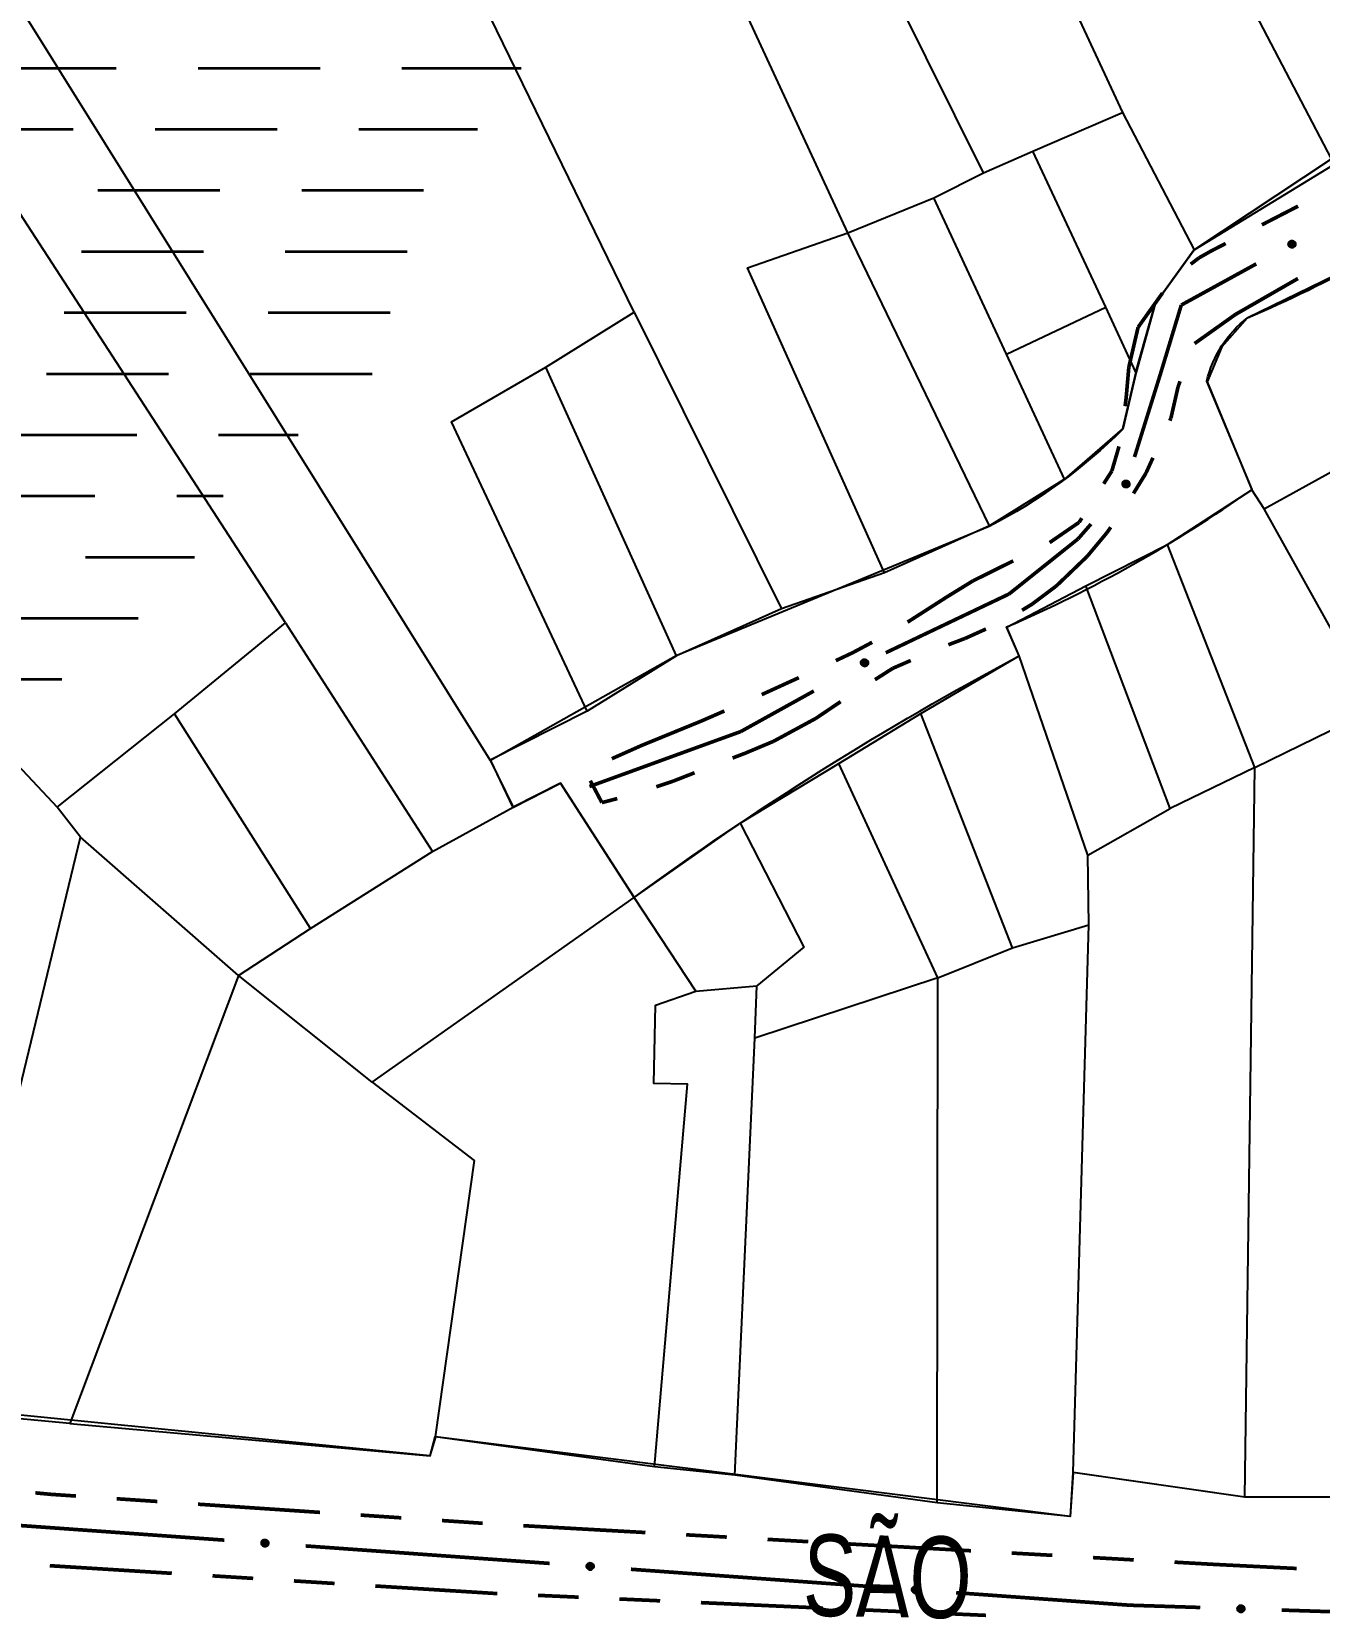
# Model space of a CAD drawing. Extents: x 203614 to 206284, y 4847494 to 4848495.
# Drawn here: x 203911 to 203974.2, y 4847838.7 to 4847916.4 of the extents above; entities that cross this region are included whole.
import ezdxf

# ---------------------------------------------------------------- set-up
doc = ezdxf.new("R2010")
doc.units = 0
doc.header["$LTSCALE"] = 1.5
doc.header["$MEASUREMENT"] = 0
doc.linetypes.add('PHANTOMX2', pattern=[5, 2.5, -0.5, 0.5, -0.5, 0.5, -0.5])
for name, color, linetype in [('CD-MALHA-LOTES', 40, 'CONTINUOUS'), ('HD-AREA-SUJ-INUND', 170, 'CONTINUOUS'), ('RU-QUADRAS', 210, 'CONTINUOUS'), ('SV-EIXO-RUA-N-PAV', 6, 'CONTINUOUS'), ('SV-RUA-NAO-PAV-S-GUIA-C-GUIA', 7, 'PHANTOMX2'), ('SV-TXT-RUA-N-PAV-S-GUIA-C-GUIA', 7, 'CONTINUOUS')]:
    doc.layers.add(name, color=color, linetype=linetype)
doc.styles.add('ARIAL', font='ARIAL.TTF')

# ---------------------------------------------------------------- blocks, each defined once
blk = doc.blocks.new('*X6')
at = {"layer": 'HD-AREA-SUJ-INUND', "const_width": 0.13}
for points in [[(203909.206088, 4847914.611699), (203915.206088, 4847914.612151)], [(203919.206088, 4847914.612452), (203925.206088, 4847914.612904)], [(203929.206088, 4847914.613206), (203934.206088, 4847914.613582)], [(203934.206088, 4847914.613582), (203935.068885, 4847914.611304)], [(203907.100891, 4847911.611645), (203913.100891, 4847911.612097)], [(203917.100891, 4847911.612399), (203923.100891, 4847911.612851)], [(203927.100891, 4847911.613152), (203932.100891, 4847911.613529)], [(203932.100891, 4847911.613529), (203932.938423, 4847911.61125)], [(203914.290099, 4847908.6123), (203920.290099, 4847908.612741)], [(203924.290099, 4847908.613035), (203930.290099, 4847908.613476)], [(203913.48096, 4847905.612242), (203919.48096, 4847905.612678)], [(203923.48096, 4847905.612968), (203929.48096, 4847905.613404)], [(203912.640849, 4847902.61219), (203918.640849, 4847902.612622)], [(203922.640849, 4847902.612911), (203928.640849, 4847902.613344)], [(203911.767153, 4847899.61214), (203917.767153, 4847899.612571)], [(203921.767153, 4847899.612858), (203927.767153, 4847899.613288)], [(203910.212156, 4847896.612206), (203916.212156, 4847896.612671)], [(203920.212156, 4847896.612981), (203923.212156, 4847896.613213)], [(203923.212156, 4847896.613213), (203924.126898, 4847896.610997)], [(203908.163339, 4847893.612191), (203914.163339, 4847893.612667)], [(203918.163339, 4847893.612984), (203920.163339, 4847893.613143)], [(203920.163339, 4847893.613143), (203920.448192, 4847893.610927)], [(203913.685169, 4847890.612802), (203918.685169, 4847890.613182)], [(203918.685169, 4847890.613182), (203919.042389, 4847890.61088)], [(203910.28828, 4847887.612673), (203916.28828, 4847887.613116)], [(203906.545455, 4847884.612554), (203912.545455, 4847884.612988)]]:
    blk.add_lwpolyline(points, dxfattribs=at)

msp = doc.modelspace()

# ---------------------------------------------------------------- linework, layer by layer
at = {"layer": 'CD-MALHA-LOTES'}
for points in [[(203951.105148, 4847906.529157), (203930.141957, 4847951.768301)], [(203940.613988, 4847902.647467), (203921.016505, 4847942.858722)], [(203974.833625, 4847910.171626), (203965.575802, 4847927.875265)], [(203933.552922, 4847880.646365), (203906.233002, 4847924.404573)], [(203960.477961, 4847921.234596), (203964.569467, 4847912.440178)], [(203923.502559, 4847887.387784), (203902.558391, 4847919.682825)], [(203957.750463, 4847909.481989), (203953.537821, 4847917.981929)], [(203960.182807, 4847910.543491), (203964.569467, 4847912.440178)], [(203964.569467, 4847912.440178), (203968.09286, 4847905.704286)], [(203957.750463, 4847909.481989), (203960.182807, 4847910.543491)], [(203963.757893, 4847902.888204), (203960.182807, 4847910.543491)], [(203968.09286, 4847905.704286), (203974.833625, 4847910.171626)], [(203955.318189, 4847908.243589), (203957.750463, 4847909.481989)], [(203951.105148, 4847906.529157), (203955.318189, 4847908.243589)], [(203958.881372, 4847900.578114), (203955.318189, 4847908.243589)], [(203952.89272, 4847889.845968), (203946.181844, 4847904.823138), (203951.105148, 4847906.529157)], [(203958.054016, 4847892.145884), (203951.105148, 4847906.529157)], [(203965.234891, 4847899.692415), (203966.178684, 4847903.055022), (203968.09286, 4847905.704286)], [(203976.270868, 4847905.065155), (203970.68848, 4847902.347623), (203969.442991, 4847900.932375), (203968.73164, 4847899.222318), (203970.928781, 4847893.9227)], [(203936.27887, 4847899.947497), (203940.613988, 4847902.647467)], [(203940.613988, 4847902.647467), (203947.848288, 4847888.072699)], [(203958.881372, 4847900.578114), (203963.757893, 4847902.888204)], [(203965.234891, 4847899.692415), (203963.757893, 4847902.888204)], [(203961.727412, 4847894.438574), (203958.881372, 4847900.578114)], [(203938.308395, 4847883.064041), (203931.652915, 4847897.264332), (203936.27887, 4847899.947497)], [(203942.685145, 4847885.773515), (203936.27887, 4847899.947497)], [(203965.234891, 4847899.692415), (203964.579051, 4847896.922447), (203961.727412, 4847894.438574)], [(203971.528589, 4847892.980829), (203975.141939, 4847894.979592)], [(203961.727412, 4847894.438574), (203958.054016, 4847892.145884)], [(203966.780902, 4847891.241364), (203970.928781, 4847893.9227)], [(203971.528589, 4847892.980829), (203970.928781, 4847893.9227)], [(203976.984834, 4847883.190523), (203971.528589, 4847892.980829)], [(203958.054016, 4847892.145884), (203952.89272, 4847889.845968)], [(203962.769903, 4847889.213986), (203966.780902, 4847891.241364)], [(203971.063767, 4847880.294509), (203966.780902, 4847891.241364)], [(203952.89272, 4847889.845968), (203947.848288, 4847888.072699)], [(203959.500722, 4847885.770093), (203958.894897, 4847887.186614), (203962.769903, 4847889.213986)], [(203966.914871, 4847878.274573), (203962.769903, 4847889.213986)], [(203947.848288, 4847888.072699), (203942.685145, 4847885.773515)], [(203918.064595, 4847882.927701), (203923.502559, 4847887.387784)], [(203923.502559, 4847887.387784), (203930.712635, 4847876.169384)], [(203942.685145, 4847885.773515), (203938.308395, 4847883.064041)], [(203954.677282, 4847882.941087), (203959.500722, 4847885.770093)], [(203962.866616, 4847875.989303), (203959.500722, 4847885.770093)], [(203906.434519, 4847884.599774), (203912.303422, 4847878.351748)], [(203938.308395, 4847883.064041), (203933.552922, 4847880.646365)], [(203971.063767, 4847880.294509), (203976.984834, 4847883.190523)], [(203912.303422, 4847878.351748), (203918.064595, 4847882.927701)], [(203924.732447, 4847872.38654), (203918.064595, 4847882.927701)], [(203950.66053, 4847880.487728), (203954.677282, 4847882.941087)], [(203959.173127, 4847871.442021), (203954.677282, 4847882.941087)], [(203933.552922, 4847880.646365), (203934.681212, 4847878.346725)], [(203945.818451, 4847877.56477), (203950.66053, 4847880.487728)], [(203955.506634, 4847869.964827), (203950.66053, 4847880.487728)], [(203971.063767, 4847880.294509), (203966.914871, 4847878.274573)], [(203970.57813, 4847844.485943), (203971.063767, 4847880.294509)], [(203940.610931, 4847873.911854), (203936.998927, 4847879.521113), (203934.681212, 4847878.346725)], [(203913.439608, 4847876.871635), (203912.303422, 4847878.351748)], [(203930.712635, 4847876.169384), (203934.681212, 4847878.346725)], [(203962.866616, 4847875.989303), (203966.914871, 4847878.274573)], [(203906.627177, 4847848.685402), (203913.439608, 4847876.871635)], [(203921.197532, 4847870.08889), (203913.439608, 4847876.871635)], [(203940.610931, 4847873.911854), (203945.818451, 4847877.56477)], [(203945.818451, 4847877.56477), (203948.939617, 4847871.475359), (203946.628481, 4847869.583203)], [(203924.732447, 4847872.38654), (203930.712635, 4847876.169384)], [(203962.923603, 4847872.574675), (203962.866616, 4847875.989303)], [(203927.749953, 4847864.846157), (203940.610931, 4847873.911854)], [(203943.639318, 4847869.316938), (203940.610931, 4847873.911854)], [(203921.197532, 4847870.08889), (203924.732447, 4847872.38654)], [(203959.173127, 4847871.442021), (203962.923603, 4847872.574675)], [(203962.149662, 4847845.691303), (203962.923603, 4847872.574675)], [(203955.506634, 4847869.964827), (203959.173127, 4847871.442021)], [(203921.197532, 4847870.08889), (203912.923405, 4847848.105008)], [(203927.749953, 4847864.846157), (203921.197532, 4847870.08889)], [(203955.506634, 4847869.964827), (203946.527504, 4847867.015408)], [(203955.478108, 4847844.209773), (203955.506634, 4847869.964827)], [(203941.606093, 4847845.966075), (203943.230564, 4847864.751555), (203941.579233, 4847864.784928), (203941.665101, 4847868.636957), (203943.639318, 4847869.316938)], [(203943.639318, 4847869.316938), (203946.628481, 4847869.583203)], [(203946.527504, 4847867.015408), (203946.628481, 4847869.583203)], [(203945.55006, 4847845.560807), (203946.527504, 4847867.015408)], [(203927.749953, 4847864.846157), (203932.760567, 4847861.000772), (203930.853569, 4847847.450869)], [(203912.923405, 4847848.105008), (203906.627177, 4847848.685402)], [(203912.923405, 4847848.105008), (203930.599674, 4847846.504695), (203930.853569, 4847847.450869)], [(203941.606093, 4847845.966075), (203930.853569, 4847847.450869)], [(203945.55006, 4847845.560807), (203941.606093, 4847845.966075)], [(203955.478108, 4847844.209773), (203945.55006, 4847845.560807)], [(203962.149662, 4847845.691303), (203962.006054, 4847843.534325), (203955.478108, 4847844.209773)], [(203970.57813, 4847844.485943), (203962.149662, 4847845.691303)], [(203977.903968, 4847844.491479), (203970.57813, 4847844.485943)]]:
    msp.add_lwpolyline(points, dxfattribs=at)
at = {"layer": 'RU-QUADRAS', "color": 6, "linetype": 'Continuous'}
for points in [[(203990.19, 4847919.22), (203968.1, 4847905.7), (203968.081647, 4847905.688767), (203966.178684, 4847903.055022), (203965.25, 4847899.69), (203964.59, 4847896.9, -0.075687215), (203958.04, 4847892.12), (203942.68, 4847885.77), (203933.57, 4847880.63), (203934.66, 4847878.33), (203937, 4847879.52), (203940.61, 4847873.91, -0.036082065), (203959.51, 4847885.77), (203958.89, 4847887.19, 0.05132568), (203970.93, 4847893.94), (203968.71, 4847899.25, -0.172603173), (203970.71, 4847902.37, 0.055969761), (203982.14, 4847908.77, 0.037277553)], [(203991.11, 4847844.48), (203970.57, 4847844.48), (203962.14, 4847845.7), (203962.01, 4847843.53), (203930.86, 4847847.45), (203930.59, 4847846.51), (203890.25, 4847850.52), (203877.63, 4847851.19, -0.014412328), (203819.71, 4847861.59)]]:
    msp.add_lwpolyline(points, format="xyb", dxfattribs=at)
at = {"layer": 'SV-EIXO-RUA-N-PAV', "flags": 128}
for points in [[(203972.712598, 4847905.999961), (203972.725599, 4847906.047109), (203972.746414, 4847906.084973), (203972.772864, 4847906.111557), (203972.802362, 4847906.128953), (203972.834545, 4847906.143351), (203972.870195, 4847906.150709), (203972.911571, 4847906.150111), (203972.95896, 4847906.137402), (203972.996346, 4847906.11353), (203973.023795, 4847906.088993), (203973.043706, 4847906.059278), (203973.05717, 4847906.02778), (203973.063588, 4847905.990496), (203973.062573, 4847905.948571), (203973.04864, 4847905.90123), (203973.027979, 4847905.864249), (203973.00172, 4847905.839208), (203972.97172, 4847905.81938), (203972.938688, 4847905.805074), (203972.903652, 4847905.798053), (203972.861442, 4847905.799152), (203972.814898, 4847905.813523), (203972.777779, 4847905.833708), (203972.752376, 4847905.859609), (203972.73352, 4847905.889583), (203972.718686, 4847905.921687), (203972.709798, 4847905.957215), (203972.712598, 4847905.999961)], [(203964.602085, 4847894.105679), (203964.578775, 4847894.148675), (203964.567533, 4847894.190395), (203964.568173, 4847894.22789), (203964.577377, 4847894.260876), (203964.590594, 4847894.293561), (203964.61119, 4847894.323575), (203964.641429, 4847894.351824), (203964.684396, 4847894.37551), (203964.727891, 4847894.384217), (203964.764684, 4847894.385557), (203964.799633, 4847894.37794), (203964.83117, 4847894.364568), (203964.861639, 4847894.342142), (203964.889967, 4847894.311219), (203964.912739, 4847894.267438), (203964.923479, 4847894.226461), (203964.921909, 4847894.190211), (203964.914028, 4847894.155124), (203964.900135, 4847894.121916), (203964.879747, 4847894.092571), (203964.848561, 4847894.064105), (203964.805051, 4847894.042202), (203964.764304, 4847894.031023), (203964.728041, 4847894.032084), (203964.693672, 4847894.04062), (203964.660728, 4847894.053478), (203964.629695, 4847894.072926), (203964.602085, 4847894.105679)], [(203951.742933, 4847885.467537), (203951.758613, 4847885.513863), (203951.781563, 4847885.550472), (203951.809493, 4847885.575497), (203951.839939, 4847885.591175), (203951.872894, 4847885.603706), (203951.908907, 4847885.609009), (203951.950181, 4847885.606042), (203951.996763, 4847885.590639), (203952.032721, 4847885.564664), (203952.058719, 4847885.538595), (203952.076895, 4847885.507788), (203952.088532, 4847885.47557), (203952.092804, 4847885.43798), (203952.089389, 4847885.396182), (203952.072766, 4847885.349716), (203952.050021, 4847885.31398), (203952.02237, 4847885.290485), (203951.991284, 4847885.272408), (203951.957486, 4847885.260018), (203951.922105, 4847885.255016), (203951.880027, 4847885.25853), (203951.834383, 4847885.275544), (203951.798482, 4847885.297823), (203951.774604, 4847885.325136), (203951.757497, 4847885.356142), (203951.744526, 4847885.389043), (203951.737688, 4847885.425022), (203951.742933, 4847885.467537)], [(203922.363955, 4847842.350847), (203922.400462, 4847842.383394), (203922.438493, 4847842.403901), (203922.475136, 4847842.411875), (203922.509353, 4847842.410478), (203922.544199, 4847842.405107), (203922.578135, 4847842.39194), (203922.612564, 4847842.368983), (203922.64547, 4847842.332591), (203922.663917, 4847842.292251), (203922.673657, 4847842.256745), (203922.674255, 4847842.220981), (203922.668469, 4847842.187218), (203922.653627, 4847842.152419), (203922.630022, 4847842.117756), (203922.592627, 4847842.085554), (203922.555205, 4847842.065705), (203922.519559, 4847842.058922), (203922.483601, 4847842.058549), (203922.448092, 4847842.064459), (203922.414854, 4847842.077576), (203922.379996, 4847842.101405), (203922.348702, 4847842.138735), (203922.328479, 4847842.175833), (203922.321198, 4847842.211374), (203922.321627, 4847842.246784), (203922.32659, 4847842.281799), (203922.338405, 4847842.316464), (203922.363955, 4847842.350847)], [(203938.323127, 4847841.207771), (203938.35965, 4847841.240299), (203938.397692, 4847841.260787), (203938.434339, 4847841.268742), (203938.468556, 4847841.267328), (203938.503398, 4847841.261939), (203938.537328, 4847841.248755), (203938.571745, 4847841.225781), (203938.604632, 4847841.189372), (203938.623059, 4847841.149022), (203938.632781, 4847841.113511), (203938.63336, 4847841.077747), (203938.627558, 4847841.043987), (203938.612698, 4847841.009195), (203938.589075, 4847840.974544), (203938.551664, 4847840.942361), (203938.514231, 4847840.922531), (203938.478583, 4847840.915767), (203938.442624, 4847840.915412), (203938.407118, 4847840.92134), (203938.373887, 4847840.934474), (203938.339041, 4847840.958321), (203938.307766, 4847840.995666), (203938.287562, 4847841.032775), (203938.280299, 4847841.06832), (203938.280746, 4847841.103729), (203938.285726, 4847841.138742), (203938.297559, 4847841.1734), (203938.323127, 4847841.207771)], [(203954.281711, 4847840.057294), (203954.318234, 4847840.089822), (203954.356276, 4847840.11031), (203954.392923, 4847840.118265), (203954.42714, 4847840.116851), (203954.461982, 4847840.111462), (203954.495912, 4847840.098278), (203954.530329, 4847840.075304), (203954.563216, 4847840.038895), (203954.581643, 4847839.998545), (203954.591365, 4847839.963035), (203954.591944, 4847839.92727), (203954.586142, 4847839.89351), (203954.571282, 4847839.858719), (203954.547659, 4847839.824067), (203954.510248, 4847839.791884), (203954.472815, 4847839.772054), (203954.437167, 4847839.76529), (203954.401208, 4847839.764935), (203954.365702, 4847839.770863), (203954.332471, 4847839.783997), (203954.297625, 4847839.807844), (203954.26635, 4847839.84519), (203954.246146, 4847839.882298), (203954.238883, 4847839.917843), (203954.23933, 4847839.953252), (203954.24431, 4847839.988265), (203954.256143, 4847840.022924), (203954.281711, 4847840.057294)], [(203970.246954, 4847839.118949), (203970.282153, 4847839.152906), (203970.319348, 4847839.174893), (203970.355649, 4847839.184302), (203970.389895, 4847839.184252), (203970.424925, 4847839.180255), (203970.459353, 4847839.168433), (203970.494658, 4847839.146848), (203970.528969, 4847839.111777), (203970.548988, 4847839.072194), (203970.560116, 4847839.037098), (203970.56212, 4847839.001386), (203970.557667, 4847838.967421), (203970.544205, 4847838.932065), (203970.521981, 4847838.896501), (203970.485881, 4847838.862853), (203970.449268, 4847838.841548), (203970.413917, 4847838.833369), (203970.378001, 4847838.831582), (203970.342288, 4847838.836091), (203970.308559, 4847838.847891), (203970.272792, 4847838.870331), (203970.240053, 4847838.906401), (203970.218387, 4847838.942676), (203970.209714, 4847838.977903), (203970.208751, 4847839.013302), (203970.212333, 4847839.048485), (203970.222776, 4847839.083588), (203970.246954, 4847839.118949)]]:
    msp.add_lwpolyline(points, close=True, dxfattribs=at)
for points in [[(203972.709798, 4847905.957215), (203972.95896, 4847906.137402)], [(203972.712598, 4847905.999961), (203972.911571, 4847906.150111)], [(203972.7128, 4847905.977416), (203972.933082, 4847906.140411)], [(203972.718456, 4847905.941604), (203972.973423, 4847906.123646)], [(203972.718686, 4847905.921687), (203972.996346, 4847906.11353)], [(203972.720723, 4847906.025355), (203972.884604, 4847906.146482)], [(203972.725599, 4847906.047109), (203972.870195, 4847906.150709)], [(203972.728895, 4847905.908418), (203973.004852, 4847906.10043)], [(203972.73352, 4847905.889583), (203973.023795, 4847906.088993)], [(203972.737371, 4847906.068745), (203972.845085, 4847906.141905)], [(203972.745433, 4847905.875468), (203973.033467, 4847906.070999)], [(203972.746414, 4847906.084973), (203972.834545, 4847906.143351)], [(203972.752376, 4847905.859609), (203973.043706, 4847906.059278)], [(203972.76849, 4847905.847655), (203973.048034, 4847906.041637)], [(203972.777779, 4847905.833708), (203973.05717, 4847906.02778)], [(203972.798723, 4847905.823782), (203973.056739, 4847906.005942)], [(203972.814898, 4847905.813523), (203973.063588, 4847905.990496)], [(203972.840799, 4847905.809526), (203973.060659, 4847905.96762)], [(203972.861442, 4847905.799152), (203973.062573, 4847905.948571)], [(203972.886228, 4847905.803339), (203973.04903, 4847905.920759)], [(203972.903652, 4847905.798053), (203973.04864, 4847905.90123)], [(203972.924668, 4847905.80421), (203973.032921, 4847905.879222)], [(203972.938688, 4847905.805074), (203973.027979, 4847905.864249)], [(203964.567533, 4847894.190395), (203964.590594, 4847894.293561)], [(203964.572264, 4847894.17243), (203964.599194, 4847894.299824)], [(203964.578775, 4847894.148675), (203964.61119, 4847894.323575)], [(203964.59034, 4847894.129615), (203964.624507, 4847894.330515)], [(203964.602085, 4847894.105679), (203964.641429, 4847894.351824)], [(203964.617857, 4847894.089569), (203964.663657, 4847894.359742)], [(203964.629695, 4847894.072926), (203964.684396, 4847894.37551)], [(203964.646757, 4847894.067675), (203964.704356, 4847894.375619)], [(203964.660728, 4847894.053478), (203964.727891, 4847894.384217)], [(203964.677284, 4847894.050991), (203964.743102, 4847894.38067)], [(203964.693672, 4847894.04062), (203964.764684, 4847894.385557)], [(203964.712043, 4847894.038703), (203964.784128, 4847894.379291)], [(203964.728041, 4847894.032084), (203964.799633, 4847894.37794)], [(203964.747941, 4847894.034637), (203964.81498, 4847894.368224)], [(203964.764304, 4847894.031023), (203964.83117, 4847894.364568)], [(203964.78628, 4847894.038385), (203964.845996, 4847894.348528)], [(203964.805051, 4847894.042202), (203964.861639, 4847894.342142)], [(203964.82649, 4847894.057275), (203964.875384, 4847894.323622)], [(203964.848561, 4847894.064105), (203964.889967, 4847894.311219)], [(203964.863525, 4847894.084303), (203964.899483, 4847894.281785)], [(203964.879747, 4847894.092571), (203964.912739, 4847894.267438)], [(203964.890628, 4847894.111575), (203964.916663, 4847894.24068)], [(203964.900135, 4847894.121916), (203964.923479, 4847894.226461)], [(203951.737688, 4847885.425022), (203951.996763, 4847885.590639)], [(203951.741843, 4847885.445018), (203951.9711, 4847885.595126)], [(203951.742933, 4847885.467537), (203951.950181, 4847885.606042)], [(203951.744526, 4847885.389043), (203952.032721, 4847885.564664)], [(203951.745437, 4847885.40894), (203952.010415, 4847885.576077)], [(203951.752499, 4847885.492424), (203951.92305, 4847885.603963)], [(203951.753959, 4847885.375211), (203952.040462, 4847885.551098)], [(203951.757497, 4847885.356142), (203952.058719, 4847885.538595)], [(203951.758613, 4847885.513863), (203951.908907, 4847885.609009)], [(203951.768581, 4847885.341368), (203952.067344, 4847885.520076)], [(203951.771606, 4847885.534789), (203951.883334, 4847885.601658)], [(203951.774604, 4847885.325136), (203952.076895, 4847885.507788)], [(203951.781563, 4847885.550472), (203951.872894, 4847885.603706)], [(203951.790007, 4847885.312279), (203952.080205, 4847885.489928)], [(203951.798482, 4847885.297823), (203952.088532, 4847885.47557)], [(203951.818823, 4847885.286714), (203952.08685, 4847885.453793)], [(203951.834383, 4847885.275544), (203952.092804, 4847885.43798)], [(203951.860013, 4847885.270071), (203952.088569, 4847885.415309)], [(203951.880027, 4847885.25853), (203952.089389, 4847885.396182)], [(203951.905013, 4847885.261291), (203952.074274, 4847885.369192)], [(203951.922105, 4847885.255016), (203952.072766, 4847885.349716)], [(203951.94344, 4847885.259958), (203952.055813, 4847885.328646)], [(203951.957486, 4847885.260018), (203952.050021, 4847885.31398)], [(203922.321198, 4847842.211374), (203922.674255, 4847842.220981)], [(203922.321627, 4847842.246784), (203922.673657, 4847842.256745)], [(203922.323973, 4847842.228463), (203922.672015, 4847842.236382)], [(203922.32659, 4847842.281799), (203922.663917, 4847842.292251)], [(203922.327964, 4847842.265113), (203922.663952, 4847842.276632)], [(203922.328245, 4847842.192589), (203922.668316, 4847842.203815)], [(203922.328479, 4847842.175833), (203922.668469, 4847842.187218)], [(203922.337205, 4847842.298652), (203922.650153, 4847842.313188)], [(203922.338405, 4847842.316464), (203922.64547, 4847842.332591)], [(203922.340684, 4847842.15613), (203922.656256, 4847842.16911)], [(203922.348702, 4847842.138735), (203922.653627, 4847842.152419)], [(203922.35189, 4847842.331802), (203922.625368, 4847842.349162)], [(203922.363955, 4847842.350847), (203922.612564, 4847842.368983)], [(203922.368288, 4847842.121322), (203922.638751, 4847842.134794)], [(203922.379996, 4847842.101405), (203922.630022, 4847842.117756)], [(203922.384561, 4847842.367767), (203922.587943, 4847842.38057)], [(203922.400462, 4847842.383394), (203922.578135, 4847842.39194)], [(203922.403088, 4847842.09147), (203922.603553, 4847842.101745)], [(203922.414854, 4847842.077576), (203922.592627, 4847842.085554)], [(203922.422091, 4847842.395177), (203922.552267, 4847842.398171)], [(203922.435847, 4847842.071341), (203922.567482, 4847842.075599)], [(203922.438493, 4847842.403901), (203922.544199, 4847842.405107)], [(203922.448092, 4847842.064459), (203922.555205, 4847842.065705)], [(203938.280746, 4847841.103729), (203938.632781, 4847841.113511)], [(203938.283082, 4847841.085407), (203938.631129, 4847841.093149)], [(203938.285726, 4847841.138742), (203938.623059, 4847841.149022)], [(203938.287093, 4847841.122056), (203938.623086, 4847841.133403)], [(203938.29635, 4847841.15559), (203938.609305, 4847841.169966)], [(203938.297559, 4847841.1734), (203938.604632, 4847841.189372)], [(203938.311052, 4847841.188732), (203938.584538, 4847841.205953)], [(203938.323127, 4847841.207771), (203938.571745, 4847841.225781)], [(203938.343741, 4847841.224681), (203938.54713, 4847841.237379)], [(203938.35965, 4847841.240299), (203938.537328, 4847841.248755)], [(203938.381286, 4847841.252072), (203938.511463, 4847841.255)], [(203938.397692, 4847841.260787), (203938.503398, 4847841.261939)], [(203938.280299, 4847841.06832), (203938.63336, 4847841.077747)], [(203938.287336, 4847841.049531), (203938.627413, 4847841.060584)], [(203938.287562, 4847841.032775), (203938.627558, 4847841.043987)], [(203938.299756, 4847841.013066), (203938.615335, 4847841.025885)], [(203938.307766, 4847840.995666), (203938.612698, 4847841.009195)], [(203938.327343, 4847840.978243), (203938.597813, 4847840.991578)], [(203938.339041, 4847840.958321), (203938.589075, 4847840.974544)], [(203938.362128, 4847840.948375), (203938.562598, 4847840.958547)], [(203938.373887, 4847840.934474), (203938.551664, 4847840.942361)], [(203938.394877, 4847840.928229), (203938.526513, 4847840.93242)], [(203938.407118, 4847840.92134), (203938.514231, 4847840.922531)], [(203954.238883, 4847839.917843), (203954.591944, 4847839.92727)], [(203954.23933, 4847839.953252), (203954.591365, 4847839.963035)], [(203954.241666, 4847839.93493), (203954.589713, 4847839.942673)], [(203954.24431, 4847839.988265), (203954.581643, 4847839.998545)], [(203954.245677, 4847839.971579), (203954.58167, 4847839.982926)], [(203954.24592, 4847839.899054), (203954.585997, 4847839.910107)], [(203954.246146, 4847839.882298), (203954.586142, 4847839.89351)], [(203954.254934, 4847840.005113), (203954.567889, 4847840.019489)], [(203954.256143, 4847840.022924), (203954.563216, 4847840.038895)], [(203954.25834, 4847839.862589), (203954.573919, 4847839.875408)], [(203954.26635, 4847839.84519), (203954.571282, 4847839.858719)], [(203954.269636, 4847840.038255), (203954.543122, 4847840.055476)], [(203954.281711, 4847840.057294), (203954.530329, 4847840.075304)], [(203954.285927, 4847839.827767), (203954.556397, 4847839.841102)], [(203954.297625, 4847839.807844), (203954.547659, 4847839.824067)], [(203954.302325, 4847840.074204), (203954.505714, 4847840.086903)], [(203954.318234, 4847840.089822), (203954.495912, 4847840.098278)], [(203954.320712, 4847839.797898), (203954.521182, 4847839.808071)], [(203954.332471, 4847839.783997), (203954.510248, 4847839.791884)], [(203954.33987, 4847840.101595), (203954.470047, 4847840.104523)], [(203954.353461, 4847839.777752), (203954.485097, 4847839.781943)], [(203954.356276, 4847840.11031), (203954.461982, 4847840.111462)], [(203954.365702, 4847839.770863), (203954.472815, 4847839.772054)], [(203970.208751, 4847839.013302), (203970.560116, 4847839.037098)], [(203970.209714, 4847838.977903), (203970.56212, 4847839.001386)], [(203970.211815, 4847838.995087), (203970.559277, 4847839.016687)], [(203970.212333, 4847839.048485), (203970.548988, 4847839.072194)], [(203970.214362, 4847839.031867), (203970.549637, 4847839.056588)], [(203970.217495, 4847838.959409), (203970.556861, 4847838.983999)], [(203970.218387, 4847838.942676), (203970.557667, 4847838.967421)], [(203970.222277, 4847839.065743), (203970.534411, 4847839.092573)], [(203970.222776, 4847839.083588), (203970.528969, 4847839.111777)], [(203970.231357, 4847838.923468), (203970.546175, 4847838.948847)], [(203970.235647, 4847839.099444), (203970.508231, 4847839.127545)], [(203970.240053, 4847838.906401), (203970.544205, 4847838.932065)], [(203970.246954, 4847839.118949), (203970.494658, 4847839.146848)], [(203970.260309, 4847838.889772), (203970.530034, 4847838.913869)], [(203970.266879, 4847839.136667), (203970.4696, 4847839.157457)], [(203970.272792, 4847838.870331), (203970.521981, 4847838.896501)], [(203970.282153, 4847839.152906), (203970.459353, 4847839.168433)], [(203970.296256, 4847838.861312), (203970.496162, 4847838.879462)], [(203970.303302, 4847839.165531), (203970.433259, 4847839.173642)], [(203970.308559, 4847838.847891), (203970.485881, 4847838.862853)], [(203970.319348, 4847839.174893), (203970.424925, 4847839.180255)], [(203970.329782, 4847838.842487), (203970.461147, 4847838.851917)], [(203970.342288, 4847838.836091), (203970.449268, 4847838.841548)]]:
    msp.add_lwpolyline(points, dxfattribs=at)
at = {"layer": 'SV-EIXO-RUA-N-PAV', "const_width": 0.18, "flags": 128}
for points in [[(203967.46, 4847902.99), (203971.138452, 4847905.009959)], [(203967.227254, 4847902.221026), (203967.46, 4847902.99)], [(203966.44, 4847899.62), (203967.227254, 4847902.221026)], [(203965.163084, 4847895.532358), (203966.355782, 4847899.350403)], [(203966.355782, 4847899.350403), (203966.44, 4847899.62)], [(203962.39, 4847891.51), (203963.029291, 4847892.241392)], [(203959.01, 4847888.81), (203962.367658, 4847891.492153)], [(203962.367658, 4847891.492153), (203962.39, 4847891.51)], [(203952.959767, 4847885.925686), (203958.3758, 4847888.507659)], [(203958.3758, 4847888.507659), (203959.01, 4847888.81)], [(203945.85, 4847882.06), (203949.429905, 4847884.047526)], [(203938.42, 4847879.36), (203944.999071, 4847881.75078)], [(203944.999071, 4847881.75078), (203945.85, 4847882.06)], [(203908.54, 4847843.23), (203920.504513, 4847842.373583)], [(203924.494305, 4847842.087995), (203936.463681, 4847841.23123)], [(203940.453343, 4847840.943834), (203952.422281, 4847840.080977)], [(203956.411927, 4847839.793358), (203964.391219, 4847839.218119)], [(203964.391219, 4847839.218119), (203964.92, 4847839.18)], [(203964.92, 4847839.18), (203968.388056, 4847839.06855)], [(203972.385993, 4847838.940071), (203984.379801, 4847838.554636)]]:
    msp.add_lwpolyline(points, dxfattribs=at)
at = {"layer": 'SV-RUA-NAO-PAV-S-GUIA-C-GUIA', "const_width": 0.18, "flags": 128}
for points in [[(203971.415294, 4847906.92742), (203973.192765, 4847907.844262)], [(203968.32405, 4847905.301633), (203968.752485, 4847905.545898)], [(203968.752485, 4847905.545898), (203968.9, 4847905.63)], [(203968.9, 4847905.63), (203969.637824, 4847906.010579)], [(203967.921212, 4847904.994073), (203968.32405, 4847905.301633)], [(203973.183944, 4847904.291857), (203970.583257, 4847902.796386)], [(203965.34, 4847901.9), (203966.537738, 4847903.58091)], [(203970.12, 4847902.53), (203968.111041, 4847901.100548)], [(203970.583257, 4847902.796386), (203970.12, 4847902.53)], [(203965.128542, 4847900.988184), (203965.34, 4847901.9)], [(203964.885164, 4847899.938731), (203965.128542, 4847900.988184)], [(203964.805445, 4847899.019485), (203964.885164, 4847899.938731)], [(203964.754612, 4847898.433341), (203964.805445, 4847899.019485)], [(203967.3, 4847898.97), (203967.143098, 4847898.282582)], [(203967.398848, 4847899.247843), (203967.3, 4847898.97)], [(203964.702458, 4847898.025002), (203964.754612, 4847898.433341)], [(203967.143098, 4847898.282582), (203966.950981, 4847897.440883)], [(203966.950981, 4847897.440883), (203966.894564, 4847897.316418)], [(203964.052101, 4847894.845079), (203964.402877, 4847896.050727)], [(203966.068876, 4847895.494815), (203965.726782, 4847894.740101)], [(203963.652189, 4847894.217271), (203964.052101, 4847894.845079)], [(203965.726782, 4847894.740101), (203965.112217, 4847893.742892)], [(203961.821922, 4847891.897907), (203962.45, 4847892.33)], [(203962.45, 4847892.33), (203962.577676, 4847892.530433)], [(203960.998057, 4847891.331121), (203961.821922, 4847891.897907)], [(203963.801785, 4847891.808228), (203963.377947, 4847891.299559)], [(203963.997884, 4847892.083398), (203963.801785, 4847891.808228)], [(203963.377947, 4847891.299559), (203962.836479, 4847890.649716)], [(203957.235519, 4847889.452708), (203959.213566, 4847890.433693)], [(203962.836479, 4847890.649716), (203962.00372, 4847889.850625)], [(203956.561294, 4847889.037042), (203957.235519, 4847889.452708)], [(203961.342338, 4847889.215983), (203960.477141, 4847888.563954)], [(203962.00372, 4847889.850625), (203961.342338, 4847889.215983)], [(203954.029372, 4847887.428051), (203955.712807, 4847888.507888)], [(203955.712807, 4847888.507888), (203955.955537, 4847888.663586)], [(203955.955537, 4847888.663586), (203956.561294, 4847889.037042)], [(203960.477141, 4847888.563954), (203960.138047, 4847888.308406)], [(203960.138047, 4847888.308406), (203959.645763, 4847888.010522)], [(203957.874681, 4847887.089213), (203956.963048, 4847886.678207)], [(203951.329017, 4847885.924464), (203952.293046, 4847886.438466)], [(203956.856359, 4847886.630107), (203956.030831, 4847886.316837)], [(203956.963048, 4847886.678207), (203956.856359, 4847886.630107)], [(203950.508156, 4847885.537491), (203951.329017, 4847885.924464)], [(203954.185936, 4847885.545875), (203953.3, 4847885.16)], [(203948.013383, 4847884.391945), (203948.691509, 4847884.701038)], [(203953.3, 4847885.16), (203952.428995, 4847884.60337)], [(203946.872292, 4847883.870106), (203947.781707, 4847884.285996)], [(203947.781707, 4847884.285996), (203948.013383, 4847884.391945)], [(203943.9, 4847882.57), (203945.040627, 4847883.067071)], [(203950.744243, 4847883.525612), (203949.915694, 4847882.965696)], [(203940.99, 4847881.38), (203943.200461, 4847882.283935)], [(203943.200461, 4847882.283935), (203943.9, 4847882.57)], [(203949.527689, 4847882.703492), (203948.180921, 4847881.973875)], [(203949.915694, 4847882.965696), (203949.527689, 4847882.703492)], [(203947.445847, 4847881.575645), (203946.372409, 4847881.125543)], [(203948.180921, 4847881.973875), (203947.445847, 4847881.575645)], [(203939.517068, 4847880.725364), (203940.43088, 4847881.131502)], [(203940.43088, 4847881.131502), (203940.99, 4847881.38)], [(203946.062153, 4847880.99545), (203945.442477, 4847880.758107)], [(203946.372409, 4847881.125543), (203946.062153, 4847880.99545)], [(203943.57775, 4847880.035096), (203942.646466, 4847879.670802)], [(203939.03, 4847878.57), (203938.461124, 4847879.646067)], [(203942.511105, 4847879.617853), (203941.700418, 4847879.347271)], [(203942.646466, 4847879.670802), (203942.511105, 4847879.617853)], [(203939.787163, 4847878.768755), (203939.03, 4847878.57)], [(203911.230329, 4847844.692906), (203912.01, 4847844.62)], [(203912.01, 4847844.62), (203913.224203, 4847844.538607)], [(203915.219725, 4847844.404839), (203917.215246, 4847844.271071)], [(203919.210768, 4847844.137303), (203925.197332, 4847843.736)], [(203927.192854, 4847843.602232), (203929.188375, 4847843.468464)], [(203931.183897, 4847843.334696), (203933.179418, 4847843.200928)], [(203935.175874, 4847843.082348), (203941.166478, 4847842.74669)], [(203943.163346, 4847842.634803), (203945.160214, 4847842.522917)], [(203947.157082, 4847842.411031), (203949.15395, 4847842.299145)], [(203951.150818, 4847842.187258), (203957.141421, 4847841.8516)], [(203911.938676, 4847841.11862), (203917.927049, 4847840.745263)], [(203959.138291, 4847841.739736), (203961.13516, 4847841.627871)], [(203963.132029, 4847841.516006), (203965.128898, 4847841.404141)], [(203967.125767, 4847841.292276), (203969.122636, 4847841.180411)], [(203969.122636, 4847841.180411), (203969.13, 4847841.18)], [(203969.13, 4847841.18), (203973.117743, 4847840.982614)], [(203919.923173, 4847840.620811), (203921.919297, 4847840.496359)], [(203923.915421, 4847840.371907), (203925.911545, 4847840.247455)], [(203927.907669, 4847840.123003), (203932.89798, 4847839.811872)], [(203932.89798, 4847839.811872), (203933.73, 4847839.76)], [(203933.73, 4847839.76), (203933.896199, 4847839.752574)], [(203935.894205, 4847839.663296), (203937.892211, 4847839.574019)], [(203939.890218, 4847839.484741), (203941.888224, 4847839.395463)], [(203943.886231, 4847839.306186), (203949.88025, 4847839.038353)], [(203951.878256, 4847838.949076), (203953.876262, 4847838.859798)], [(203955.874269, 4847838.770521), (203957.872275, 4847838.681243)]]:
    msp.add_lwpolyline(points, dxfattribs=at)

# ---------------------------------------------------------------- block references
at = {"layer": 'HD-AREA-SUJ-INUND'}
msp.add_blockref('*X6', (0, 0), dxfattribs=at)

# ---------------------------------------------------------------- texts
at = {"layer": 'SV-TXT-RUA-N-PAV-S-GUIA-C-GUIA', "style": 'ARIAL', "width": 0.7}
msp.add_text('SÃO', height=4, rotation=359, dxfattribs=at).set_placement((203948.88, 4847838.67, 9.1))

doc.saveas('drawing.dxf')
